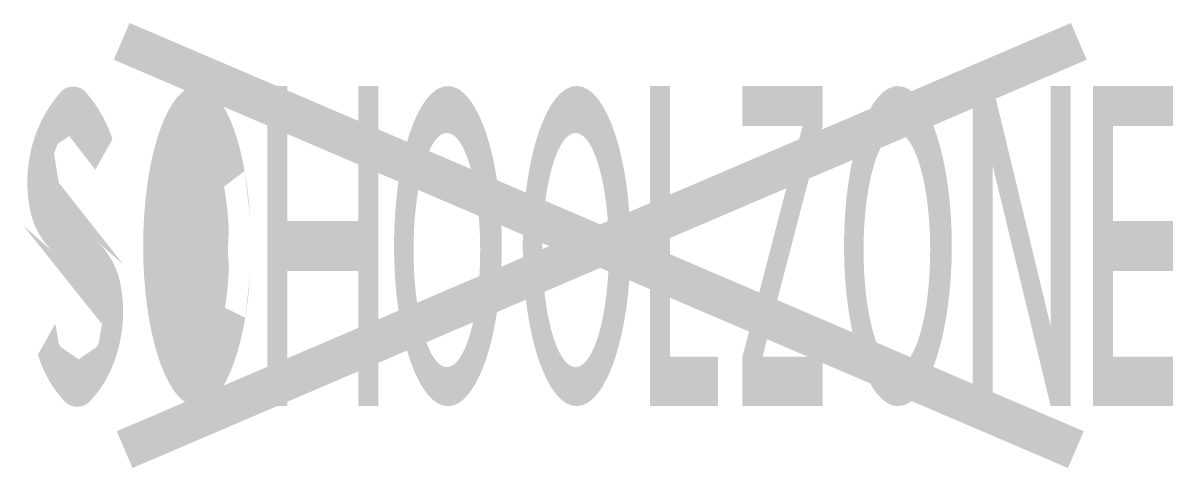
# Model space of a CAD drawing. Header units: metres. Extents: x -0.01 to 2.86, y -0.95 to 0.16.
import ezdxf

# ---------------------------------------------------------------- set-up
doc = ezdxf.new("R2010")
doc.units = ezdxf.units.M
doc.header["$MEASUREMENT"] = 0

msp = doc.modelspace()

# ---------------------------------------------------------------- hatches: boundary and pattern name
at = {"linetype": 'Continuous', "true_color": 0xfaf528}
h = msp.add_hatch(color=2, dxfattribs=at)
h.dxf.hatch_style = 1
h.paths.add_polyline_path([(1.4302, -0.3456), (0.2549, 0.1578), (0.2156, 0.0658), (1.3032, -0.4)])
h.paths.add_polyline_path([(1.4302, -0.4544), (1.3032, -0.4), (0.2229, -0.8627), (0.2622, -0.9546)])
h.paths.add_polyline_path([(1.5571, -0.4), (1.4302, -0.3456), (1.3032, -0.4), (1.4302, -0.4544)])
h.paths.add_polyline_path([(1.5571, -0.4), (1.4302, -0.4544), (2.5981, -0.9546), (2.6374, -0.8627)])
h.paths.add_polyline_path([(2.6447, 0.0658), (2.6054, 0.1578), (1.4302, -0.3456), (1.5571, -0.4)])
at = {"linetype": 'Continuous', "lineweight": 0, "true_color": 0xfaf528}
h = msp.add_hatch(color=2, dxfattribs=at)
edge = h.paths.add_edge_path()
edge.add_ellipse((0.4209, -0.4098), major_axis=(0, -0.2926), ratio=0.284488, start_angle=-237.1965, end_angle=60.4471, ccw=False)
edge.add_line((0.4909, -0.2513), (0.5423, -0.2123))
edge.add_ellipse((0.4235, -0.3999), major_axis=(0, -0.4001), ratio=0.336382, start_angle=117.9697, end_angle=423.4256)
edge.add_line((0.5438, -0.5789), (0.4934, -0.5542))
at = {"true_color": 0xfaf528}
h = msp.add_hatch(color=2, dxfattribs=at)
edge = h.paths.add_edge_path()
edge.add_ellipse((1.0498, -0.3999), major_axis=(0, 0.4001), ratio=0.336382, start_angle=0, end_angle=360)
edge = h.paths.add_edge_path(flags=16)
edge.add_ellipse((1.0472, -0.4098), major_axis=(0, 0.2926), ratio=0.284488, start_angle=0, end_angle=360)
h = msp.add_hatch(color=2, dxfattribs=at)
edge = h.paths.add_edge_path()
edge.add_ellipse((1.3712, -0.3999), major_axis=(0, 0.4001), ratio=0.336382, start_angle=0, end_angle=360)
edge = h.paths.add_edge_path(flags=16)
edge.add_ellipse((1.3686, -0.4098), major_axis=(0, 0.2926), ratio=0.284488, start_angle=0, end_angle=360)
h = msp.add_hatch(color=2, dxfattribs=at)
edge = h.paths.add_edge_path()
edge.add_ellipse((2.1734, -0.3999), major_axis=(0, 0.4001), ratio=0.336382, start_angle=0, end_angle=360)
edge = h.paths.add_edge_path(flags=16)
edge.add_ellipse((2.1708, -0.4098), major_axis=(0, 0.2926), ratio=0.284488, start_angle=0, end_angle=360)
h = msp.add_hatch(color=2, dxfattribs=at)
edge = h.paths.add_edge_path()
edge.add_ellipse((-3.9192, -4.5178), major_axis=(-5.8298, 0), ratio=0.963855, start_angle=225.65154, end_angle=226.83116, ccw=False)
edge.add_ellipse((0.0802, -0.5743), major_axis=(0.1084, 0), ratio=0.963855, start_angle=-11.18, end_angle=45.6515, ccw=False)
edge.add_ellipse((1.3173, -0.8099), major_axis=(1.1526, 0), ratio=0.963855, start_angle=168.82, end_angle=171.6649)
edge.add_ellipse((0.0963, -0.6375), major_axis=(0.0814, 0), ratio=0.963855, start_angle=310.4986, end_angle=351.6649, ccw=False)
edge.add_ellipse((0.1279, -0.6732), major_axis=(-0.0327, 0), ratio=0.963855, start_angle=49.5014, end_angle=130.4986, ccw=False)
edge.add_ellipse((0.1595, -0.6375), major_axis=(-0.0814, 0), ratio=0.963855, start_angle=8.3351, end_angle=49.5014, ccw=False)
edge.add_ellipse((-1.0614, -0.8099), major_axis=(-1.1526, 0), ratio=0.963855, start_angle=188.3351, end_angle=191.18)
edge.add_line((0.0693, -0.5945), (0.0263, -0.6707))
edge.add_ellipse((0.3157, -0.5945), major_axis=(-0.3, 0), ratio=0.963855, start_angle=15.2802, end_angle=28.6212)
edge.add_ellipse((0.3157, -0.5945), major_axis=(-0.3, 0), ratio=0.963855, start_angle=28.6212, end_angle=41.9622)
edge.add_ellipse((0.1243, -0.7604), major_axis=(-0.0426, 0), ratio=0.963855, start_angle=41.9622, end_angle=138.0378)
edge.add_ellipse((-0.0671, -0.5945), major_axis=(0.3, 0), ratio=0.963855, start_angle=318.0378, end_angle=339.0189)
edge.add_ellipse((-0.1493, -0.5641), major_axis=(0.3881, 0), ratio=0.963855, start_angle=339.0189, end_angle=371.2202)
edge.add_ellipse((0.0282, -0.5302), major_axis=(0.2071, 0), ratio=0.963855, start_angle=11.2202, end_angle=47.0693)
edge.add_ellipse((3.6864, 3.2601), major_axis=(-5.1638, 0), ratio=0.963855, start_angle=45.8221, end_angle=47.0693, ccw=False)
edge.add_ellipse((0.1728, -0.2251), major_axis=(-0.1219, 0), ratio=0.963855, start_angle=-7.8691, end_angle=45.8221, ccw=False)
edge.add_ellipse((0.9121, -0.3236), major_axis=(0.8682, 0), ratio=0.963855, start_angle=168.3539, end_angle=172.1309, ccw=False)
edge.add_ellipse((0.1561, -0.1734), major_axis=(0.0964, 0), ratio=0.963855, start_angle=133.8095, end_angle=168.3539, ccw=False)
edge.add_ellipse((0.1106, -0.1277), major_axis=(0.0307, 0), ratio=0.963855, start_angle=46.1905, end_angle=133.8095, ccw=False)
edge.add_ellipse((0.0073, -0.2061), major_axis=(0.162, 0), ratio=0.963855, start_angle=-1.0445, end_angle=39.7203, ccw=False)
edge.add_line((0.1693, -0.209), (0.2123, -0.1328))
edge.add_ellipse((-0.1245, -0.2339), major_axis=(0.3527, 0), ratio=0.963855, start_angle=17.3037, end_angle=39.9387)
edge.add_ellipse((0.1142, -0.0412), major_axis=(-0.0414, 0), ratio=0.963855, start_angle=219.9387, end_angle=320.0613)
edge.add_ellipse((0.3513, -0.2326), major_axis=(0.3506, 0), ratio=0.963855, start_angle=140.0613, end_angle=163.6316)
edge.add_ellipse((0.3772, -0.2399), major_axis=(-0.3775, 0), ratio=0.963855, start_angle=343.6316, end_angle=371.4584)
edge.add_ellipse((0.2128, -0.272), major_axis=(0.2098, 0), ratio=0.963855, start_angle=191.4584, end_angle=226.8312)
at = {"linetype": 'Continuous', "lineweight": 0, "true_color": 0xfaf528, "extrusion": (0, 0, -1)}
for points in [[(-0.876, -0.8), (-0.876, 0), (-0.826, 0), (-0.826, -0.3375), (-0.6491, -0.3375), (-0.6491, 0), (-0.5991, 0), (-0.5991, -0.8), (-0.6491, -0.8), (-0.6491, -0.4625), (-0.826, -0.4625), (-0.826, -0.8)], [(-1.7242, -0.8), (-1.7242, -0.6764), (-1.6045, -0.6764), (-1.6045, 0), (-1.5545, 0), (-1.5545, -0.1), (-1.5545, -0.6764), (-1.5545, -0.8)]]:
    msp.add_hatch(color=2, dxfattribs=at).paths.add_polyline_path(points)
at = {"true_color": 0xfaf528}
for points in [[(1.9853, -0.8), (1.7853, -0.8), (1.7853, -0.6764), (1.9353, -0.1), (1.7853, -0.1), (1.7853, 0), (1.9853, 0), (1.9853, -0.1), (1.8353, -0.6764), (1.9853, -0.6764)], [(2.3603, -0.8), (2.3603, 0), (2.4103, 0), (2.5549, -0.6), (2.5549, 0), (2.6049, 0), (2.6049, -0.8), (2.5549, -0.8), (2.4103, -0.2), (2.4103, -0.8)], [(2.6603, -0.8), (2.6603, -0.6764), (2.6603, -0.1), (2.6603, 0), (2.8603, 0), (2.8603, -0.1), (2.7103, -0.1), (2.7103, -0.3375), (2.8603, -0.3375), (2.8603, -0.4625), (2.7103, -0.4625), (2.7103, -0.6764), (2.8603, -0.6764), (2.8603, -0.8)]]:
    msp.add_hatch(color=2, dxfattribs=at).paths.add_polyline_path(points)

doc.saveas('drawing.dxf')
